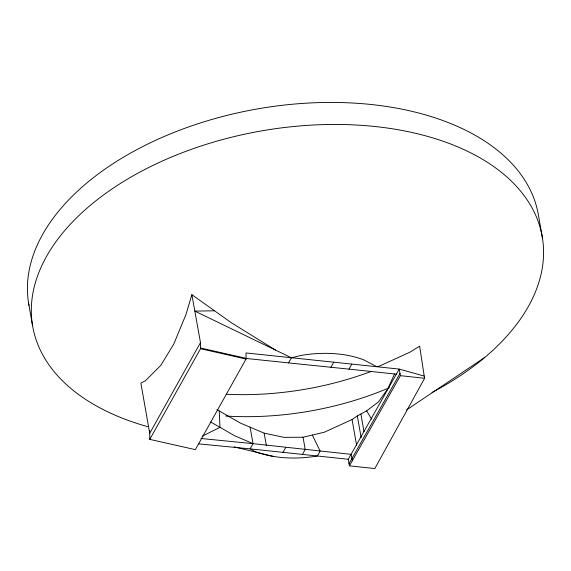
<?xml version="1.0" encoding="UTF-8"?>
<svg xmlns="http://www.w3.org/2000/svg" width="571" height="571" viewBox="0 0 571 571"><rect width="100%" height="100%" fill="white"/><g stroke="black" fill="none" stroke-linecap="round" stroke-linejoin="round"><path stroke-width="0.86" d="M424.217 376.075L419.649 346.162L409.935 352.164L379.579 366.054L376.717 366.675L363.784 359.88A86.228 50.926 -10 0 0 301.331 355.39L291.41 357.781L275.5 350.073L231.262 322.686L191.877 294.686L185.903 314.642L173.734 344.163L160.829 365.312L145.227 380.9L140.866 383.098L149.723 433.289L149.752 439.377L195.353 449.634L246.051 359.038L246.022 352.949L399.229 369.087L424.217 376.075L424.61 378.28L374.84 468.541L349.423 465.865L348.26 459.284L399.229 369.087L400.385 375.675L349.423 465.865M394.511 373.984L387.652 389.058L378.409 401.963L366.639 410.856L357.346 415.931L352.071 419.542L324.2 432.261L303.051 437.243L283.987 437.357L264.159 433.146L240.555 423.161L216.987 409.664M245.751 358.402L288.548 362.906L291.41 357.781M191.877 294.686L200.492 342.614L149.723 433.289L149.716 430.641M149.752 439.377L200.521 348.71L200.492 342.614M250.091 427.051L253.032 443.66L250.098 448.87L198.858 443.888M282.995 452.353L285.764 447.436M312.323 435.052L320.117 451.069L317.355 455.986A86.228 50.926 -10 0 1 254.902 451.497L250.098 448.87L302.437 454.402L305.207 449.484L303.051 437.243M400 373.47L349.038 463.659M288.548 362.906L348.952 369.123L351.815 364.077M330.894 367.224L333.785 362.2M406.545 409.928L484.758 357.446M202.177 436.265L219.963 427.301L234.667 435.752L253.032 443.66L351.065 454.345L352.378 460.79M214.468 310.802L194.811 311.102L275.5 350.073M200.956 438.478L253.032 443.66M348.952 369.123L396.36 374.162M302.437 454.402L348.26 459.284M400.385 375.675L424.61 378.28M200.514 347.982L246.044 358.317M200.521 348.71L246.051 359.038M234.16 446.857L273.78 456.493M210.685 422.012L219.963 427.301L219.285 410.977M366.639 410.856L371.614 419.135M542.45 238.021L538.567 216.009A258.692 152.785 -10 0 0 257.371 108.933A258.692 152.785 -10 0 0 28.993 305.449M360.908 414.082L363.984 431.619M352.071 419.542L356.661 445.573M264.159 433.146L266.322 445.373M28.55 302.901L32.433 324.913M357.346 415.931L361.136 437.536M147.825 426.694A258.692 152.785 -10 0 1 92.859 203.226A258.692 152.785 -10 0 1 478.084 156.761A258.692 152.785 -10 0 1 432.026 392.42M389.236 387.773A222.747 131.558 -10 0 1 225.83 416.045M371.3 371.393A222.747 131.558 -10 0 1 226.309 394.275"/></g></svg>
